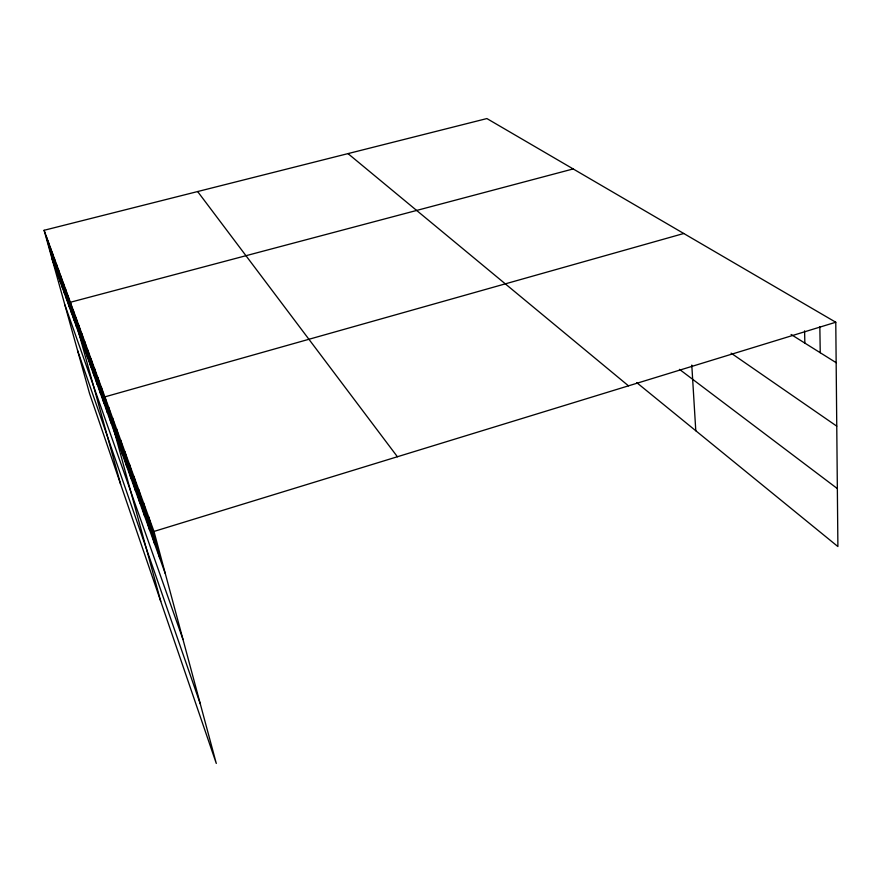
<?xml version="1.0" encoding="UTF-8"?>
<svg xmlns="http://www.w3.org/2000/svg" width="882" height="882" viewBox="0 0 882 882"><rect width="100%" height="100%" fill="white"/><g stroke="black" fill="none" stroke-linecap="round" stroke-linejoin="round"><path stroke-width="1.32" d="M835.772 322.239L486.897 118.563L44.1 230.29L153.975 531.438L835.772 322.239L837.9 546.553L636.716 382.612M683.759 233.498L104.881 396.867L160.733 601.303M573.179 168.936L70.362 302.272L120.647 484.273M791.088 334.487L836.158 362.689M731.112 353.153L836.753 426.149M679.471 369.349L837.349 488.595M348.004 153.611L628.48 385.842M197.645 191.548L397.407 456.755M52.126 259.121L165.298 573.62M64.871 304.863L182.993 639.483M77.583 350.529L200.302 703.935M60.759 275.945L69.38 307.046M58.499 269.76L67.043 300.564M56.294 263.718L64.761 294.224M54.144 257.82L62.534 288.039M52.049 252.065L60.362 281.986M49.987 246.431L58.234 276.077M47.981 240.929L56.15 270.289M46.018 235.549L54.111 264.644M44.1 230.29L89.534 393.471L216.288 763.437L153.975 531.438M81.662 333.231L90.978 367.066M78.719 325.16L87.935 358.621M75.852 317.322L84.981 350.408M73.074 309.692L82.103 342.425M67.87 295.437L76.734 327.487M65.444 288.778L74.22 320.508M63.074 282.284L71.773 313.694M101.254 386.933L111.165 423.195M97.737 377.298L107.549 413.129M94.33 367.948L104.032 403.361M91.011 358.886L100.625 393.89M87.803 350.077L97.318 384.684M84.683 341.532L94.098 375.754M120.614 440.008L131.087 478.54M116.49 428.685L126.843 466.743M112.488 417.737L122.741 455.333M108.618 407.131L118.761 444.274M138.639 489.411L149.587 529.961M133.888 476.401L144.725 516.422M129.312 463.844L140.018 503.368M124.891 451.716L135.475 490.745M148.672 516.907L159.874 558.527M143.568 502.905L154.637 543.985M691.786 365.071L695.788 430.747M804.593 330.871L804.847 343.098M819.841 326.583L820.238 352.734"/></g></svg>
